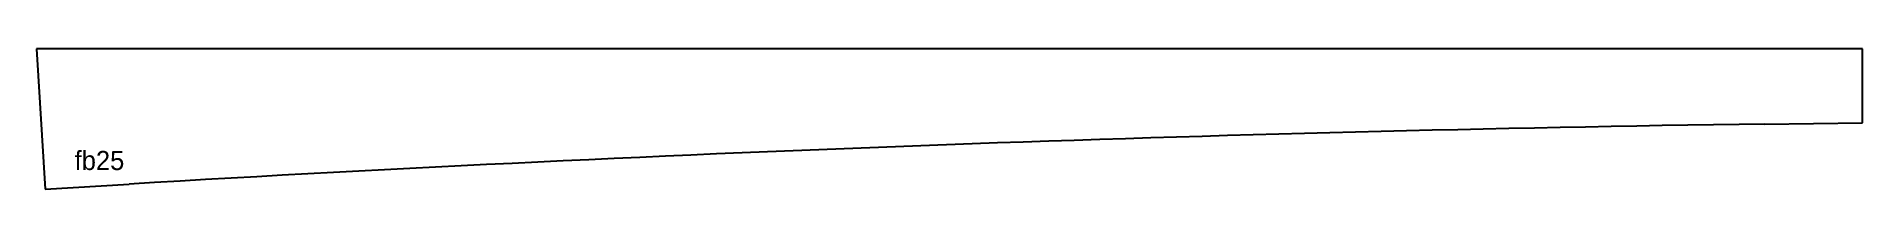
# Model space of a CAD drawing. Extents: x 0 to 95.7, y 0 to 7.3.
import ezdxf

# ---------------------------------------------------------------- set-up
doc = ezdxf.new("R2010")
doc.units = 0
doc.header["$MEASUREMENT"] = 0
doc.layers.add('BURN', color=1, linetype='CONTINUOUS')
doc.layers.add('SCRIBE', color=1, linetype='CONTINUOUS')

msp = doc.modelspace()

# ---------------------------------------------------------------- linework, layer by layer
at = {"layer": 'BURN'}
for p, q in [((95.748, 7.339), (0, 7.338)), ((0, 7.338), (0.454, 0)), ((95.748, 3.468), (95.748, 7.339)), ((90.615, 3.405), (95.748, 3.468)), ((0.454, 0), (4.853, 0.268))]:
    msp.add_line(p, q, dxfattribs=at)
msp.add_arc((117.318, -1900.66), 1904.252, 90.80348, 93.385858, dxfattribs=at)

# ---------------------------------------------------------------- texts
at = {"layer": 'SCRIBE'}
msp.add_text('fb25', height=1, dxfattribs=at).set_placement((2, 1))

doc.saveas('drawing.dxf')
